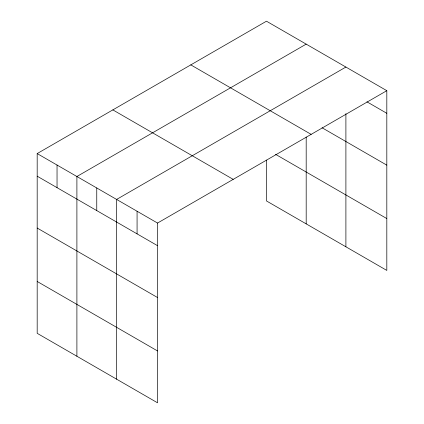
<?xml version="1.0" encoding="UTF-8"?>
<svg xmlns="http://www.w3.org/2000/svg" width="424" height="424" viewBox="0 0 424 424"><rect width="100%" height="100%" fill="white"/><g stroke="black" fill="none" stroke-linecap="round" stroke-linejoin="round"><path stroke-width="0.64" d="M386.815 90.683L157.532 223.056L157.532 402.8L37.185 333.317L37.185 153.578L266.468 21.2L386.815 90.683L386.815 270.422L266.468 200.944L266.468 160.108M345.899 113.659L345.899 246.8M306.186 44.128L76.898 176.506L76.898 356.25M345.899 67.056L116.611 199.434L116.611 379.178M366.924 101.813L386.815 113.298M322.07 127.767L386.815 165.148M190.805 64.883L311.152 134.366M275.547 154.331L386.815 218.572M112.848 109.89L233.195 179.373M37.185 153.578L157.532 223.056M37.185 176.193L157.532 245.676M37.185 228.043L157.532 297.526M37.185 281.467L157.532 350.95M306.186 137.063L306.186 223.872M137.074 211.247L137.074 233.863M96.757 187.97L96.757 210.59M57.039 165.042L57.039 187.657"/></g></svg>
